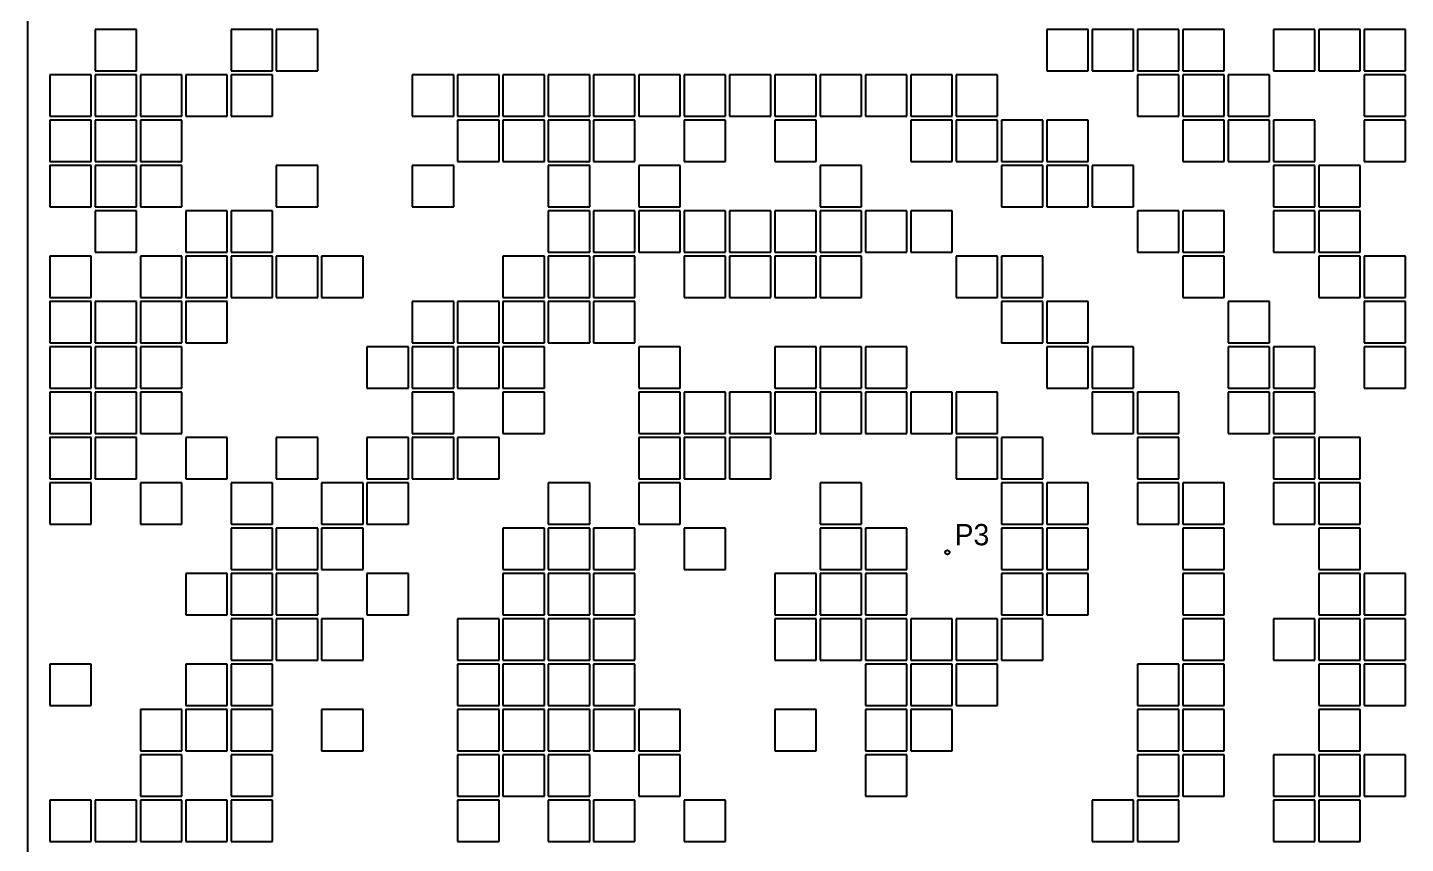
# Model space of a CAD drawing. Extents: x -326 to 326, y -269 to 269.
# Drawn here: x -194.9 to -0.3, y -153.6 to -38.4 of the extents above; entities that cross this region are included whole.
import ezdxf

# ---------------------------------------------------------------- set-up
doc = ezdxf.new("R2010")
doc.units = 0

msp = doc.modelspace()

# ---------------------------------------------------------------- linework, layer by layer
at = {"layer": 'FEEDS'}
msp.add_circle((-64.952, -112.5), 0.3, dxfattribs=at)
at = {"layer": 'PATCHES'}
for p, q in [((-179.475, -38.675), (-185.325, -38.675)), ((-185.325, -38.675), (-185.325, -44.525)), ((-179.475, -44.525), (-179.475, -38.675)), ((-160.275, -38.675), (-166.125, -38.675)), ((-166.125, -38.675), (-166.125, -44.525)), ((-160.275, -44.525), (-160.275, -38.675)), ((-153.875, -38.675), (-159.725, -38.675)), ((-159.725, -38.675), (-159.725, -44.525)), ((-153.875, -44.525), (-153.875, -38.675)), ((-45.075, -38.675), (-50.925, -38.675)), ((-50.925, -38.675), (-50.925, -44.525)), ((-45.075, -44.525), (-45.075, -38.675)), ((-38.675, -38.675), (-44.525, -38.675)), ((-44.525, -38.675), (-44.525, -44.525)), ((-38.675, -44.525), (-38.675, -38.675)), ((-32.275, -38.675), (-38.125, -38.675)), ((-38.125, -38.675), (-38.125, -44.525)), ((-32.275, -44.525), (-32.275, -38.675)), ((-25.875, -38.675), (-31.725, -38.675)), ((-31.725, -38.675), (-31.725, -44.525)), ((-25.875, -44.525), (-25.875, -38.675)), ((-13.075, -38.675), (-18.925, -38.675)), ((-18.925, -38.675), (-18.925, -44.525)), ((-13.075, -44.525), (-13.075, -38.675)), ((-6.675, -38.675), (-12.525, -38.675)), ((-12.525, -38.675), (-12.525, -44.525)), ((-6.675, -44.525), (-6.675, -38.675)), ((-0.275, -38.675), (-6.125, -38.675)), ((-6.125, -38.675), (-6.125, -44.525)), ((-0.275, -44.525), (-0.275, -38.675)), ((-185.325, -44.525), (-179.475, -44.525)), ((-166.125, -44.525), (-160.275, -44.525)), ((-159.725, -44.525), (-153.875, -44.525)), ((-50.925, -44.525), (-45.075, -44.525)), ((-44.525, -44.525), (-38.675, -44.525)), ((-38.125, -44.525), (-32.275, -44.525)), ((-31.725, -44.525), (-25.875, -44.525)), ((-18.925, -44.525), (-13.075, -44.525)), ((-12.525, -44.525), (-6.675, -44.525)), ((-6.125, -44.525), (-0.275, -44.525)), ((-185.875, -45.075), (-191.725, -45.075)), ((-191.725, -45.075), (-191.725, -50.925)), ((-185.875, -50.925), (-185.875, -45.075)), ((-179.475, -45.075), (-185.325, -45.075)), ((-185.325, -45.075), (-185.325, -50.925)), ((-179.475, -50.925), (-179.475, -45.075)), ((-173.075, -45.075), (-178.925, -45.075)), ((-178.925, -45.075), (-178.925, -50.925)), ((-173.075, -50.925), (-173.075, -45.075)), ((-166.675, -45.075), (-172.525, -45.075)), ((-172.525, -45.075), (-172.525, -50.925)), ((-166.675, -50.925), (-166.675, -45.075)), ((-160.275, -45.075), (-166.125, -45.075)), ((-166.125, -45.075), (-166.125, -50.925)), ((-160.275, -50.925), (-160.275, -45.075)), ((-134.675, -45.075), (-140.525, -45.075)), ((-140.525, -45.075), (-140.525, -50.925)), ((-134.675, -50.925), (-134.675, -45.075)), ((-128.275, -45.075), (-134.125, -45.075)), ((-134.125, -45.075), (-134.125, -50.925)), ((-128.275, -50.925), (-128.275, -45.075)), ((-121.875, -45.075), (-127.725, -45.075)), ((-127.725, -45.075), (-127.725, -50.925)), ((-121.875, -50.925), (-121.875, -45.075)), ((-115.475, -45.075), (-121.325, -45.075)), ((-121.325, -45.075), (-121.325, -50.925)), ((-115.475, -50.925), (-115.475, -45.075)), ((-109.075, -45.075), (-114.925, -45.075)), ((-114.925, -45.075), (-114.925, -50.925)), ((-109.075, -50.925), (-109.075, -45.075)), ((-102.675, -45.075), (-108.525, -45.075)), ((-108.525, -45.075), (-108.525, -50.925)), ((-102.675, -50.925), (-102.675, -45.075)), ((-96.275, -45.075), (-102.125, -45.075)), ((-102.125, -45.075), (-102.125, -50.925)), ((-96.275, -50.925), (-96.275, -45.075)), ((-89.875, -45.075), (-95.725, -45.075)), ((-95.725, -45.075), (-95.725, -50.925)), ((-89.875, -50.925), (-89.875, -45.075)), ((-83.475, -45.075), (-89.325, -45.075)), ((-89.325, -45.075), (-89.325, -50.925)), ((-83.475, -50.925), (-83.475, -45.075)), ((-77.075, -45.075), (-82.925, -45.075)), ((-82.925, -45.075), (-82.925, -50.925)), ((-77.075, -50.925), (-77.075, -45.075)), ((-70.675, -45.075), (-76.525, -45.075)), ((-76.525, -45.075), (-76.525, -50.925)), ((-70.675, -50.925), (-70.675, -45.075)), ((-64.275, -45.075), (-70.125, -45.075)), ((-70.125, -45.075), (-70.125, -50.925)), ((-64.275, -50.925), (-64.275, -45.075)), ((-57.875, -45.075), (-63.725, -45.075)), ((-63.725, -45.075), (-63.725, -50.925)), ((-57.875, -50.925), (-57.875, -45.075)), ((-32.275, -45.075), (-38.125, -45.075)), ((-38.125, -45.075), (-38.125, -50.925)), ((-32.275, -50.925), (-32.275, -45.075)), ((-25.875, -45.075), (-31.725, -45.075)), ((-31.725, -45.075), (-31.725, -50.925)), ((-25.875, -50.925), (-25.875, -45.075)), ((-19.475, -45.075), (-25.325, -45.075)), ((-25.325, -45.075), (-25.325, -50.925)), ((-19.475, -50.925), (-19.475, -45.075)), ((-0.275, -45.075), (-6.125, -45.075)), ((-6.125, -45.075), (-6.125, -50.925)), ((-0.275, -50.925), (-0.275, -45.075)), ((-191.725, -50.925), (-185.875, -50.925)), ((-185.875, -51.475), (-191.725, -51.475)), ((-191.725, -51.475), (-191.725, -57.325)), ((-185.875, -57.325), (-185.875, -51.475)), ((-185.325, -50.925), (-179.475, -50.925)), ((-179.475, -51.475), (-185.325, -51.475)), ((-185.325, -51.475), (-185.325, -57.325)), ((-179.475, -57.325), (-179.475, -51.475)), ((-178.925, -50.925), (-173.075, -50.925)), ((-173.075, -51.475), (-178.925, -51.475)), ((-178.925, -51.475), (-178.925, -57.325)), ((-173.075, -57.325), (-173.075, -51.475)), ((-172.525, -50.925), (-166.675, -50.925)), ((-166.125, -50.925), (-160.275, -50.925)), ((-140.525, -50.925), (-134.675, -50.925)), ((-134.125, -50.925), (-128.275, -50.925)), ((-128.275, -51.475), (-134.125, -51.475)), ((-134.125, -51.475), (-134.125, -57.325)), ((-128.275, -57.325), (-128.275, -51.475)), ((-127.725, -50.925), (-121.875, -50.925)), ((-121.875, -51.475), (-127.725, -51.475)), ((-127.725, -51.475), (-127.725, -57.325)), ((-121.875, -57.325), (-121.875, -51.475)), ((-121.325, -50.925), (-115.475, -50.925)), ((-115.475, -51.475), (-121.325, -51.475)), ((-121.325, -51.475), (-121.325, -57.325)), ((-115.475, -57.325), (-115.475, -51.475)), ((-114.925, -50.925), (-109.075, -50.925)), ((-109.075, -51.475), (-114.925, -51.475)), ((-114.925, -51.475), (-114.925, -57.325)), ((-109.075, -57.325), (-109.075, -51.475)), ((-108.525, -50.925), (-102.675, -50.925)), ((-102.125, -50.925), (-96.275, -50.925)), ((-96.275, -51.475), (-102.125, -51.475)), ((-102.125, -51.475), (-102.125, -57.325)), ((-96.275, -57.325), (-96.275, -51.475)), ((-95.725, -50.925), (-89.875, -50.925)), ((-89.325, -50.925), (-83.475, -50.925)), ((-83.475, -51.475), (-89.325, -51.475)), ((-89.325, -51.475), (-89.325, -57.325)), ((-83.475, -57.325), (-83.475, -51.475)), ((-82.925, -50.925), (-77.075, -50.925)), ((-76.525, -50.925), (-70.675, -50.925)), ((-70.125, -50.925), (-64.275, -50.925)), ((-64.275, -51.475), (-70.125, -51.475)), ((-70.125, -51.475), (-70.125, -57.325)), ((-64.275, -57.325), (-64.275, -51.475)), ((-63.725, -50.925), (-57.875, -50.925)), ((-57.875, -51.475), (-63.725, -51.475)), ((-63.725, -51.475), (-63.725, -57.325)), ((-57.875, -57.325), (-57.875, -51.475)), ((-51.475, -51.475), (-57.325, -51.475)), ((-57.325, -51.475), (-57.325, -57.325)), ((-51.475, -57.325), (-51.475, -51.475)), ((-45.075, -51.475), (-50.925, -51.475)), ((-50.925, -51.475), (-50.925, -57.325)), ((-45.075, -57.325), (-45.075, -51.475)), ((-38.125, -50.925), (-32.275, -50.925)), ((-31.725, -50.925), (-25.875, -50.925)), ((-25.875, -51.475), (-31.725, -51.475)), ((-31.725, -51.475), (-31.725, -57.325)), ((-25.875, -57.325), (-25.875, -51.475)), ((-25.325, -50.925), (-19.475, -50.925)), ((-19.475, -51.475), (-25.325, -51.475)), ((-25.325, -51.475), (-25.325, -57.325)), ((-19.475, -57.325), (-19.475, -51.475)), ((-13.075, -51.475), (-18.925, -51.475)), ((-18.925, -51.475), (-18.925, -57.325)), ((-13.075, -57.325), (-13.075, -51.475)), ((-6.125, -50.925), (-0.275, -50.925)), ((-0.275, -51.475), (-6.125, -51.475)), ((-6.125, -51.475), (-6.125, -57.325)), ((-0.275, -57.325), (-0.275, -51.475)), ((-191.725, -57.325), (-185.875, -57.325)), ((-185.875, -57.875), (-191.725, -57.875)), ((-191.725, -57.875), (-191.725, -63.725)), ((-185.875, -63.725), (-185.875, -57.875)), ((-185.325, -57.325), (-179.475, -57.325)), ((-179.475, -57.875), (-185.325, -57.875)), ((-185.325, -57.875), (-185.325, -63.725)), ((-179.475, -63.725), (-179.475, -57.875)), ((-178.925, -57.325), (-173.075, -57.325)), ((-173.075, -57.875), (-178.925, -57.875)), ((-178.925, -57.875), (-178.925, -63.725)), ((-173.075, -63.725), (-173.075, -57.875)), ((-153.875, -57.875), (-159.725, -57.875)), ((-159.725, -57.875), (-159.725, -63.725)), ((-153.875, -63.725), (-153.875, -57.875)), ((-134.675, -57.875), (-140.525, -57.875)), ((-140.525, -57.875), (-140.525, -63.725)), ((-134.675, -63.725), (-134.675, -57.875)), ((-134.125, -57.325), (-128.275, -57.325)), ((-127.725, -57.325), (-121.875, -57.325)), ((-121.325, -57.325), (-115.475, -57.325)), ((-115.475, -57.875), (-121.325, -57.875)), ((-121.325, -57.875), (-121.325, -63.725)), ((-115.475, -63.725), (-115.475, -57.875)), ((-114.925, -57.325), (-109.075, -57.325)), ((-102.675, -57.875), (-108.525, -57.875)), ((-108.525, -57.875), (-108.525, -63.725)), ((-102.675, -63.725), (-102.675, -57.875)), ((-102.125, -57.325), (-96.275, -57.325)), ((-89.325, -57.325), (-83.475, -57.325)), ((-77.075, -57.875), (-82.925, -57.875)), ((-82.925, -57.875), (-82.925, -63.725)), ((-77.075, -63.725), (-77.075, -57.875)), ((-70.125, -57.325), (-64.275, -57.325)), ((-63.725, -57.325), (-57.875, -57.325)), ((-57.325, -57.325), (-51.475, -57.325)), ((-51.475, -57.875), (-57.325, -57.875)), ((-57.325, -57.875), (-57.325, -63.725)), ((-51.475, -63.725), (-51.475, -57.875)), ((-50.925, -57.325), (-45.075, -57.325)), ((-45.075, -57.875), (-50.925, -57.875)), ((-50.925, -57.875), (-50.925, -63.725)), ((-45.075, -63.725), (-45.075, -57.875)), ((-38.675, -57.875), (-44.525, -57.875)), ((-44.525, -57.875), (-44.525, -63.725)), ((-38.675, -63.725), (-38.675, -57.875)), ((-31.725, -57.325), (-25.875, -57.325)), ((-25.325, -57.325), (-19.475, -57.325)), ((-18.925, -57.325), (-13.075, -57.325)), ((-13.075, -57.875), (-18.925, -57.875)), ((-18.925, -57.875), (-18.925, -63.725)), ((-13.075, -63.725), (-13.075, -57.875)), ((-6.675, -57.875), (-12.525, -57.875)), ((-12.525, -57.875), (-12.525, -63.725)), ((-6.675, -63.725), (-6.675, -57.875)), ((-6.125, -57.325), (-0.275, -57.325)), ((-191.725, -63.725), (-185.875, -63.725)), ((-185.325, -63.725), (-179.475, -63.725)), ((-178.925, -63.725), (-173.075, -63.725)), ((-159.725, -63.725), (-153.875, -63.725)), ((-140.525, -63.725), (-134.675, -63.725)), ((-121.325, -63.725), (-115.475, -63.725)), ((-108.525, -63.725), (-102.675, -63.725)), ((-82.925, -63.725), (-77.075, -63.725)), ((-57.325, -63.725), (-51.475, -63.725)), ((-50.925, -63.725), (-45.075, -63.725)), ((-44.525, -63.725), (-38.675, -63.725)), ((-18.925, -63.725), (-13.075, -63.725)), ((-12.525, -63.725), (-6.675, -63.725)), ((-179.475, -64.275), (-185.325, -64.275)), ((-185.325, -64.275), (-185.325, -70.125)), ((-179.475, -70.125), (-179.475, -64.275)), ((-166.675, -64.275), (-172.525, -64.275)), ((-172.525, -64.275), (-172.525, -70.125)), ((-166.675, -70.125), (-166.675, -64.275)), ((-160.275, -64.275), (-166.125, -64.275)), ((-166.125, -64.275), (-166.125, -70.125)), ((-160.275, -70.125), (-160.275, -64.275)), ((-115.475, -64.275), (-121.325, -64.275)), ((-121.325, -64.275), (-121.325, -70.125)), ((-115.475, -70.125), (-115.475, -64.275)), ((-109.075, -64.275), (-114.925, -64.275)), ((-114.925, -64.275), (-114.925, -70.125)), ((-109.075, -70.125), (-109.075, -64.275)), ((-102.675, -64.275), (-108.525, -64.275)), ((-108.525, -64.275), (-108.525, -70.125)), ((-102.675, -70.125), (-102.675, -64.275)), ((-96.275, -64.275), (-102.125, -64.275)), ((-102.125, -64.275), (-102.125, -70.125)), ((-96.275, -70.125), (-96.275, -64.275)), ((-89.875, -64.275), (-95.725, -64.275)), ((-95.725, -64.275), (-95.725, -70.125)), ((-89.875, -70.125), (-89.875, -64.275)), ((-83.475, -64.275), (-89.325, -64.275)), ((-89.325, -64.275), (-89.325, -70.125)), ((-83.475, -70.125), (-83.475, -64.275)), ((-77.075, -64.275), (-82.925, -64.275)), ((-82.925, -64.275), (-82.925, -70.125)), ((-77.075, -70.125), (-77.075, -64.275)), ((-70.675, -64.275), (-76.525, -64.275)), ((-76.525, -64.275), (-76.525, -70.125)), ((-70.675, -70.125), (-70.675, -64.275)), ((-64.275, -64.275), (-70.125, -64.275)), ((-70.125, -64.275), (-70.125, -70.125)), ((-64.275, -70.125), (-64.275, -64.275)), ((-32.275, -64.275), (-38.125, -64.275)), ((-38.125, -64.275), (-38.125, -70.125)), ((-32.275, -70.125), (-32.275, -64.275)), ((-25.875, -64.275), (-31.725, -64.275)), ((-31.725, -64.275), (-31.725, -70.125)), ((-25.875, -70.125), (-25.875, -64.275)), ((-13.075, -64.275), (-18.925, -64.275)), ((-18.925, -64.275), (-18.925, -70.125)), ((-13.075, -70.125), (-13.075, -64.275)), ((-6.675, -64.275), (-12.525, -64.275)), ((-12.525, -64.275), (-12.525, -70.125)), ((-6.675, -70.125), (-6.675, -64.275)), ((-185.875, -70.675), (-191.725, -70.675)), ((-191.725, -70.675), (-191.725, -76.525)), ((-185.875, -76.525), (-185.875, -70.675)), ((-185.325, -70.125), (-179.475, -70.125)), ((-173.075, -70.675), (-178.925, -70.675)), ((-178.925, -70.675), (-178.925, -76.525)), ((-173.075, -76.525), (-173.075, -70.675)), ((-172.525, -70.125), (-166.675, -70.125)), ((-166.675, -70.675), (-172.525, -70.675)), ((-172.525, -70.675), (-172.525, -76.525)), ((-166.675, -76.525), (-166.675, -70.675)), ((-166.125, -70.125), (-160.275, -70.125)), ((-160.275, -70.675), (-166.125, -70.675)), ((-166.125, -70.675), (-166.125, -76.525)), ((-160.275, -76.525), (-160.275, -70.675)), ((-153.875, -70.675), (-159.725, -70.675)), ((-159.725, -70.675), (-159.725, -76.525)), ((-153.875, -76.525), (-153.875, -70.675)), ((-147.475, -70.675), (-153.325, -70.675)), ((-153.325, -70.675), (-153.325, -76.525)), ((-147.475, -76.525), (-147.475, -70.675)), ((-121.875, -70.675), (-127.725, -70.675)), ((-127.725, -70.675), (-127.725, -76.525)), ((-121.875, -76.525), (-121.875, -70.675)), ((-121.325, -70.125), (-115.475, -70.125)), ((-115.475, -70.675), (-121.325, -70.675)), ((-121.325, -70.675), (-121.325, -76.525)), ((-115.475, -76.525), (-115.475, -70.675)), ((-114.925, -70.125), (-109.075, -70.125)), ((-109.075, -70.675), (-114.925, -70.675)), ((-114.925, -70.675), (-114.925, -76.525)), ((-109.075, -76.525), (-109.075, -70.675)), ((-108.525, -70.125), (-102.675, -70.125)), ((-102.125, -70.125), (-96.275, -70.125)), ((-96.275, -70.675), (-102.125, -70.675)), ((-102.125, -70.675), (-102.125, -76.525)), ((-96.275, -76.525), (-96.275, -70.675)), ((-95.725, -70.125), (-89.875, -70.125)), ((-89.875, -70.675), (-95.725, -70.675)), ((-95.725, -70.675), (-95.725, -76.525)), ((-89.875, -76.525), (-89.875, -70.675)), ((-89.325, -70.125), (-83.475, -70.125)), ((-83.475, -70.675), (-89.325, -70.675)), ((-89.325, -70.675), (-89.325, -76.525)), ((-83.475, -76.525), (-83.475, -70.675)), ((-82.925, -70.125), (-77.075, -70.125)), ((-77.075, -70.675), (-82.925, -70.675)), ((-82.925, -70.675), (-82.925, -76.525)), ((-77.075, -76.525), (-77.075, -70.675)), ((-76.525, -70.125), (-70.675, -70.125)), ((-70.125, -70.125), (-64.275, -70.125)), ((-57.875, -70.675), (-63.725, -70.675)), ((-63.725, -70.675), (-63.725, -76.525)), ((-57.875, -76.525), (-57.875, -70.675)), ((-51.475, -70.675), (-57.325, -70.675)), ((-57.325, -70.675), (-57.325, -76.525)), ((-51.475, -76.525), (-51.475, -70.675)), ((-38.125, -70.125), (-32.275, -70.125)), ((-31.725, -70.125), (-25.875, -70.125)), ((-25.875, -70.675), (-31.725, -70.675)), ((-31.725, -70.675), (-31.725, -76.525)), ((-25.875, -76.525), (-25.875, -70.675)), ((-18.925, -70.125), (-13.075, -70.125)), ((-12.525, -70.125), (-6.675, -70.125)), ((-6.675, -70.675), (-12.525, -70.675)), ((-12.525, -70.675), (-12.525, -76.525)), ((-6.675, -76.525), (-6.675, -70.675)), ((-0.275, -70.675), (-6.125, -70.675)), ((-6.125, -70.675), (-6.125, -76.525)), ((-0.275, -76.525), (-0.275, -70.675)), ((-191.725, -76.525), (-185.875, -76.525)), ((-185.875, -77.075), (-191.725, -77.075)), ((-191.725, -77.075), (-191.725, -82.925)), ((-185.875, -82.925), (-185.875, -77.075)), ((-179.475, -77.075), (-185.325, -77.075)), ((-185.325, -77.075), (-185.325, -82.925)), ((-179.475, -82.925), (-179.475, -77.075)), ((-178.925, -76.525), (-173.075, -76.525)), ((-173.075, -77.075), (-178.925, -77.075)), ((-178.925, -77.075), (-178.925, -82.925)), ((-173.075, -82.925), (-173.075, -77.075)), ((-172.525, -76.525), (-166.675, -76.525)), ((-166.675, -77.075), (-172.525, -77.075)), ((-172.525, -77.075), (-172.525, -82.925)), ((-166.675, -82.925), (-166.675, -77.075)), ((-166.125, -76.525), (-160.275, -76.525)), ((-159.725, -76.525), (-153.875, -76.525)), ((-153.325, -76.525), (-147.475, -76.525)), ((-134.675, -77.075), (-140.525, -77.075)), ((-140.525, -77.075), (-140.525, -82.925)), ((-134.675, -82.925), (-134.675, -77.075)), ((-128.275, -77.075), (-134.125, -77.075)), ((-134.125, -77.075), (-134.125, -82.925)), ((-128.275, -82.925), (-128.275, -77.075)), ((-127.725, -76.525), (-121.875, -76.525)), ((-121.875, -77.075), (-127.725, -77.075)), ((-127.725, -77.075), (-127.725, -82.925)), ((-121.875, -82.925), (-121.875, -77.075)), ((-121.325, -76.525), (-115.475, -76.525)), ((-115.475, -77.075), (-121.325, -77.075)), ((-121.325, -77.075), (-121.325, -82.925)), ((-115.475, -82.925), (-115.475, -77.075)), ((-114.925, -76.525), (-109.075, -76.525)), ((-109.075, -77.075), (-114.925, -77.075)), ((-114.925, -77.075), (-114.925, -82.925)), ((-109.075, -82.925), (-109.075, -77.075)), ((-102.125, -76.525), (-96.275, -76.525)), ((-95.725, -76.525), (-89.875, -76.525)), ((-89.325, -76.525), (-83.475, -76.525)), ((-82.925, -76.525), (-77.075, -76.525)), ((-63.725, -76.525), (-57.875, -76.525)), ((-57.325, -76.525), (-51.475, -76.525)), ((-51.475, -77.075), (-57.325, -77.075)), ((-57.325, -77.075), (-57.325, -82.925)), ((-51.475, -82.925), (-51.475, -77.075)), ((-45.075, -77.075), (-50.925, -77.075)), ((-50.925, -77.075), (-50.925, -82.925)), ((-45.075, -82.925), (-45.075, -77.075)), ((-31.725, -76.525), (-25.875, -76.525)), ((-19.475, -77.075), (-25.325, -77.075)), ((-25.325, -77.075), (-25.325, -82.925)), ((-19.475, -82.925), (-19.475, -77.075)), ((-12.525, -76.525), (-6.675, -76.525)), ((-6.125, -76.525), (-0.275, -76.525)), ((-0.275, -77.075), (-6.125, -77.075)), ((-6.125, -77.075), (-6.125, -82.925)), ((-0.275, -82.925), (-0.275, -77.075)), ((-191.725, -82.925), (-185.875, -82.925)), ((-185.875, -83.475), (-191.725, -83.475)), ((-191.725, -83.475), (-191.725, -89.325)), ((-185.875, -89.325), (-185.875, -83.475)), ((-185.325, -82.925), (-179.475, -82.925)), ((-179.475, -83.475), (-185.325, -83.475)), ((-185.325, -83.475), (-185.325, -89.325)), ((-179.475, -89.325), (-179.475, -83.475)), ((-178.925, -82.925), (-173.075, -82.925)), ((-173.075, -83.475), (-178.925, -83.475)), ((-178.925, -83.475), (-178.925, -89.325)), ((-173.075, -89.325), (-173.075, -83.475)), ((-172.525, -82.925), (-166.675, -82.925)), ((-141.075, -83.475), (-146.925, -83.475)), ((-146.925, -83.475), (-146.925, -89.325)), ((-141.075, -89.325), (-141.075, -83.475)), ((-140.525, -82.925), (-134.675, -82.925)), ((-134.675, -83.475), (-140.525, -83.475)), ((-140.525, -83.475), (-140.525, -89.325)), ((-134.675, -89.325), (-134.675, -83.475)), ((-134.125, -82.925), (-128.275, -82.925)), ((-128.275, -83.475), (-134.125, -83.475)), ((-134.125, -83.475), (-134.125, -89.325)), ((-128.275, -89.325), (-128.275, -83.475)), ((-127.725, -82.925), (-121.875, -82.925)), ((-121.875, -83.475), (-127.725, -83.475)), ((-127.725, -83.475), (-127.725, -89.325)), ((-121.875, -89.325), (-121.875, -83.475)), ((-121.325, -82.925), (-115.475, -82.925)), ((-114.925, -82.925), (-109.075, -82.925)), ((-102.675, -83.475), (-108.525, -83.475)), ((-108.525, -83.475), (-108.525, -89.325)), ((-102.675, -89.325), (-102.675, -83.475)), ((-83.475, -83.475), (-89.325, -83.475)), ((-89.325, -83.475), (-89.325, -89.325)), ((-83.475, -89.325), (-83.475, -83.475)), ((-77.075, -83.475), (-82.925, -83.475)), ((-82.925, -83.475), (-82.925, -89.325)), ((-77.075, -89.325), (-77.075, -83.475)), ((-70.675, -83.475), (-76.525, -83.475)), ((-76.525, -83.475), (-76.525, -89.325)), ((-70.675, -89.325), (-70.675, -83.475)), ((-57.325, -82.925), (-51.475, -82.925)), ((-50.925, -82.925), (-45.075, -82.925)), ((-45.075, -83.475), (-50.925, -83.475)), ((-50.925, -83.475), (-50.925, -89.325)), ((-45.075, -89.325), (-45.075, -83.475)), ((-38.675, -83.475), (-44.525, -83.475)), ((-44.525, -83.475), (-44.525, -89.325)), ((-38.675, -89.325), (-38.675, -83.475)), ((-25.325, -82.925), (-19.475, -82.925)), ((-19.475, -83.475), (-25.325, -83.475)), ((-25.325, -83.475), (-25.325, -89.325)), ((-19.475, -89.325), (-19.475, -83.475)), ((-13.075, -83.475), (-18.925, -83.475)), ((-18.925, -83.475), (-18.925, -89.325)), ((-13.075, -89.325), (-13.075, -83.475)), ((-6.125, -82.925), (-0.275, -82.925)), ((-0.275, -83.475), (-6.125, -83.475)), ((-6.125, -83.475), (-6.125, -89.325)), ((-0.275, -89.325), (-0.275, -83.475)), ((-191.725, -89.325), (-185.875, -89.325)), ((-185.325, -89.325), (-179.475, -89.325)), ((-178.925, -89.325), (-173.075, -89.325)), ((-146.925, -89.325), (-141.075, -89.325)), ((-140.525, -89.325), (-134.675, -89.325)), ((-134.125, -89.325), (-128.275, -89.325)), ((-127.725, -89.325), (-121.875, -89.325)), ((-108.525, -89.325), (-102.675, -89.325)), ((-89.325, -89.325), (-83.475, -89.325)), ((-82.925, -89.325), (-77.075, -89.325)), ((-76.525, -89.325), (-70.675, -89.325)), ((-50.925, -89.325), (-45.075, -89.325)), ((-44.525, -89.325), (-38.675, -89.325)), ((-25.325, -89.325), (-19.475, -89.325)), ((-18.925, -89.325), (-13.075, -89.325)), ((-6.125, -89.325), (-0.275, -89.325)), ((-185.875, -89.875), (-191.725, -89.875)), ((-191.725, -89.875), (-191.725, -95.725)), ((-185.875, -95.725), (-185.875, -89.875)), ((-179.475, -89.875), (-185.325, -89.875)), ((-185.325, -89.875), (-185.325, -95.725)), ((-179.475, -95.725), (-179.475, -89.875)), ((-173.075, -89.875), (-178.925, -89.875)), ((-178.925, -89.875), (-178.925, -95.725)), ((-173.075, -95.725), (-173.075, -89.875)), ((-134.675, -89.875), (-140.525, -89.875)), ((-140.525, -89.875), (-140.525, -95.725)), ((-134.675, -95.725), (-134.675, -89.875)), ((-121.875, -89.875), (-127.725, -89.875)), ((-127.725, -89.875), (-127.725, -95.725)), ((-121.875, -95.725), (-121.875, -89.875)), ((-102.675, -89.875), (-108.525, -89.875)), ((-108.525, -89.875), (-108.525, -95.725)), ((-102.675, -95.725), (-102.675, -89.875)), ((-96.275, -89.875), (-102.125, -89.875)), ((-102.125, -89.875), (-102.125, -95.725)), ((-96.275, -95.725), (-96.275, -89.875)), ((-89.875, -89.875), (-95.725, -89.875)), ((-95.725, -89.875), (-95.725, -95.725)), ((-89.875, -95.725), (-89.875, -89.875)), ((-83.475, -89.875), (-89.325, -89.875)), ((-89.325, -89.875), (-89.325, -95.725)), ((-83.475, -95.725), (-83.475, -89.875)), ((-77.075, -89.875), (-82.925, -89.875)), ((-82.925, -89.875), (-82.925, -95.725)), ((-77.075, -95.725), (-77.075, -89.875)), ((-70.675, -89.875), (-76.525, -89.875)), ((-76.525, -89.875), (-76.525, -95.725)), ((-70.675, -95.725), (-70.675, -89.875)), ((-64.275, -89.875), (-70.125, -89.875)), ((-70.125, -89.875), (-70.125, -95.725)), ((-64.275, -95.725), (-64.275, -89.875)), ((-57.875, -89.875), (-63.725, -89.875)), ((-63.725, -89.875), (-63.725, -95.725)), ((-57.875, -95.725), (-57.875, -89.875)), ((-38.675, -89.875), (-44.525, -89.875)), ((-44.525, -89.875), (-44.525, -95.725)), ((-38.675, -95.725), (-38.675, -89.875)), ((-32.275, -89.875), (-38.125, -89.875)), ((-38.125, -89.875), (-38.125, -95.725)), ((-32.275, -95.725), (-32.275, -89.875)), ((-19.475, -89.875), (-25.325, -89.875)), ((-25.325, -89.875), (-25.325, -95.725)), ((-19.475, -95.725), (-19.475, -89.875)), ((-13.075, -89.875), (-18.925, -89.875)), ((-18.925, -89.875), (-18.925, -95.725)), ((-13.075, -95.725), (-13.075, -89.875)), ((-191.725, -95.725), (-185.875, -95.725)), ((-185.875, -96.275), (-191.725, -96.275)), ((-191.725, -96.275), (-191.725, -102.125)), ((-185.875, -102.125), (-185.875, -96.275)), ((-185.325, -95.725), (-179.475, -95.725)), ((-179.475, -96.275), (-185.325, -96.275)), ((-185.325, -96.275), (-185.325, -102.125)), ((-179.475, -102.125), (-179.475, -96.275)), ((-178.925, -95.725), (-173.075, -95.725)), ((-166.675, -96.275), (-172.525, -96.275)), ((-172.525, -96.275), (-172.525, -102.125)), ((-166.675, -102.125), (-166.675, -96.275)), ((-153.875, -96.275), (-159.725, -96.275)), ((-159.725, -96.275), (-159.725, -102.125)), ((-153.875, -102.125), (-153.875, -96.275)), ((-141.075, -96.275), (-146.925, -96.275)), ((-146.925, -96.275), (-146.925, -102.125)), ((-141.075, -102.125), (-141.075, -96.275)), ((-140.525, -95.725), (-134.675, -95.725)), ((-134.675, -96.275), (-140.525, -96.275)), ((-140.525, -96.275), (-140.525, -102.125)), ((-134.675, -102.125), (-134.675, -96.275)), ((-128.275, -96.275), (-134.125, -96.275)), ((-134.125, -96.275), (-134.125, -102.125)), ((-128.275, -102.125), (-128.275, -96.275)), ((-127.725, -95.725), (-121.875, -95.725)), ((-108.525, -95.725), (-102.675, -95.725)), ((-102.675, -96.275), (-108.525, -96.275)), ((-108.525, -96.275), (-108.525, -102.125)), ((-102.675, -102.125), (-102.675, -96.275)), ((-102.125, -95.725), (-96.275, -95.725)), ((-96.275, -96.275), (-102.125, -96.275)), ((-102.125, -96.275), (-102.125, -102.125)), ((-96.275, -102.125), (-96.275, -96.275)), ((-95.725, -95.725), (-89.875, -95.725)), ((-89.875, -96.275), (-95.725, -96.275)), ((-95.725, -96.275), (-95.725, -102.125)), ((-89.875, -102.125), (-89.875, -96.275)), ((-89.325, -95.725), (-83.475, -95.725)), ((-82.925, -95.725), (-77.075, -95.725)), ((-76.525, -95.725), (-70.675, -95.725)), ((-70.125, -95.725), (-64.275, -95.725)), ((-63.725, -95.725), (-57.875, -95.725)), ((-57.875, -96.275), (-63.725, -96.275)), ((-63.725, -96.275), (-63.725, -102.125)), ((-57.875, -102.125), (-57.875, -96.275)), ((-51.475, -96.275), (-57.325, -96.275)), ((-57.325, -96.275), (-57.325, -102.125)), ((-51.475, -102.125), (-51.475, -96.275)), ((-44.525, -95.725), (-38.675, -95.725)), ((-38.125, -95.725), (-32.275, -95.725)), ((-32.275, -96.275), (-38.125, -96.275)), ((-38.125, -96.275), (-38.125, -102.125)), ((-32.275, -102.125), (-32.275, -96.275)), ((-25.325, -95.725), (-19.475, -95.725)), ((-18.925, -95.725), (-13.075, -95.725)), ((-13.075, -96.275), (-18.925, -96.275)), ((-18.925, -96.275), (-18.925, -102.125)), ((-13.075, -102.125), (-13.075, -96.275)), ((-6.675, -96.275), (-12.525, -96.275)), ((-12.525, -96.275), (-12.525, -102.125)), ((-6.675, -102.125), (-6.675, -96.275)), ((-191.725, -102.125), (-185.875, -102.125)), ((-185.875, -102.675), (-191.725, -102.675)), ((-191.725, -102.675), (-191.725, -108.525)), ((-185.875, -108.525), (-185.875, -102.675)), ((-185.325, -102.125), (-179.475, -102.125)), ((-173.075, -102.675), (-178.925, -102.675)), ((-178.925, -102.675), (-178.925, -108.525)), ((-173.075, -108.525), (-173.075, -102.675)), ((-172.525, -102.125), (-166.675, -102.125)), ((-160.275, -102.675), (-166.125, -102.675)), ((-166.125, -102.675), (-166.125, -108.525)), ((-160.275, -108.525), (-160.275, -102.675)), ((-159.725, -102.125), (-153.875, -102.125)), ((-147.475, -102.675), (-153.325, -102.675)), ((-153.325, -102.675), (-153.325, -108.525)), ((-147.475, -108.525), (-147.475, -102.675)), ((-146.925, -102.125), (-141.075, -102.125)), ((-141.075, -102.675), (-146.925, -102.675)), ((-146.925, -102.675), (-146.925, -108.525)), ((-141.075, -108.525), (-141.075, -102.675)), ((-140.525, -102.125), (-134.675, -102.125)), ((-134.125, -102.125), (-128.275, -102.125)), ((-115.475, -102.675), (-121.325, -102.675)), ((-121.325, -102.675), (-121.325, -108.525)), ((-115.475, -108.525), (-115.475, -102.675)), ((-108.525, -102.125), (-102.675, -102.125)), ((-102.675, -102.675), (-108.525, -102.675)), ((-108.525, -102.675), (-108.525, -108.525)), ((-102.675, -108.525), (-102.675, -102.675)), ((-102.125, -102.125), (-96.275, -102.125)), ((-95.725, -102.125), (-89.875, -102.125)), ((-77.075, -102.675), (-82.925, -102.675)), ((-82.925, -102.675), (-82.925, -108.525)), ((-77.075, -108.525), (-77.075, -102.675)), ((-63.725, -102.125), (-57.875, -102.125)), ((-57.325, -102.125), (-51.475, -102.125)), ((-51.475, -102.675), (-57.325, -102.675)), ((-57.325, -102.675), (-57.325, -108.525)), ((-51.475, -108.525), (-51.475, -102.675)), ((-45.075, -102.675), (-50.925, -102.675)), ((-50.925, -102.675), (-50.925, -108.525)), ((-45.075, -108.525), (-45.075, -102.675)), ((-38.125, -102.125), (-32.275, -102.125)), ((-32.275, -102.675), (-38.125, -102.675)), ((-38.125, -102.675), (-38.125, -108.525)), ((-32.275, -108.525), (-32.275, -102.675)), ((-25.875, -102.675), (-31.725, -102.675)), ((-31.725, -102.675), (-31.725, -108.525)), ((-25.875, -108.525), (-25.875, -102.675)), ((-18.925, -102.125), (-13.075, -102.125)), ((-13.075, -102.675), (-18.925, -102.675)), ((-18.925, -102.675), (-18.925, -108.525)), ((-13.075, -108.525), (-13.075, -102.675)), ((-12.525, -102.125), (-6.675, -102.125)), ((-6.675, -102.675), (-12.525, -102.675)), ((-12.525, -102.675), (-12.525, -108.525)), ((-6.675, -108.525), (-6.675, -102.675)), ((-191.725, -108.525), (-185.875, -108.525)), ((-178.925, -108.525), (-173.075, -108.525)), ((-166.125, -108.525), (-160.275, -108.525)), ((-153.325, -108.525), (-147.475, -108.525)), ((-146.925, -108.525), (-141.075, -108.525)), ((-121.325, -108.525), (-115.475, -108.525)), ((-108.525, -108.525), (-102.675, -108.525)), ((-82.925, -108.525), (-77.075, -108.525)), ((-57.325, -108.525), (-51.475, -108.525)), ((-50.925, -108.525), (-45.075, -108.525)), ((-38.125, -108.525), (-32.275, -108.525)), ((-31.725, -108.525), (-25.875, -108.525)), ((-18.925, -108.525), (-13.075, -108.525)), ((-12.525, -108.525), (-6.675, -108.525)), ((-160.275, -109.075), (-166.125, -109.075)), ((-166.125, -109.075), (-166.125, -114.925)), ((-160.275, -114.925), (-160.275, -109.075)), ((-153.875, -109.075), (-159.725, -109.075)), ((-159.725, -109.075), (-159.725, -114.925)), ((-153.875, -114.925), (-153.875, -109.075)), ((-147.475, -109.075), (-153.325, -109.075)), ((-153.325, -109.075), (-153.325, -114.925)), ((-147.475, -114.925), (-147.475, -109.075)), ((-121.875, -109.075), (-127.725, -109.075)), ((-127.725, -109.075), (-127.725, -114.925)), ((-121.875, -114.925), (-121.875, -109.075)), ((-115.475, -109.075), (-121.325, -109.075)), ((-121.325, -109.075), (-121.325, -114.925)), ((-115.475, -114.925), (-115.475, -109.075)), ((-109.075, -109.075), (-114.925, -109.075)), ((-114.925, -109.075), (-114.925, -114.925)), ((-109.075, -114.925), (-109.075, -109.075)), ((-96.275, -109.075), (-102.125, -109.075)), ((-102.125, -109.075), (-102.125, -114.925)), ((-96.275, -114.925), (-96.275, -109.075)), ((-77.075, -109.075), (-82.925, -109.075)), ((-82.925, -109.075), (-82.925, -114.925)), ((-77.075, -114.925), (-77.075, -109.075)), ((-70.675, -109.075), (-76.525, -109.075)), ((-76.525, -109.075), (-76.525, -114.925)), ((-70.675, -114.925), (-70.675, -109.075)), ((-51.475, -109.075), (-57.325, -109.075)), ((-57.325, -109.075), (-57.325, -114.925)), ((-51.475, -114.925), (-51.475, -109.075)), ((-45.075, -109.075), (-50.925, -109.075)), ((-50.925, -109.075), (-50.925, -114.925)), ((-45.075, -114.925), (-45.075, -109.075)), ((-25.875, -109.075), (-31.725, -109.075)), ((-31.725, -109.075), (-31.725, -114.925)), ((-25.875, -114.925), (-25.875, -109.075)), ((-6.675, -109.075), (-12.525, -109.075)), ((-12.525, -109.075), (-12.525, -114.925)), ((-6.675, -114.925), (-6.675, -109.075)), ((-166.675, -115.475), (-172.525, -115.475)), ((-172.525, -115.475), (-172.525, -121.325)), ((-166.675, -121.325), (-166.675, -115.475)), ((-166.125, -114.925), (-160.275, -114.925)), ((-160.275, -115.475), (-166.125, -115.475)), ((-166.125, -115.475), (-166.125, -121.325)), ((-160.275, -121.325), (-160.275, -115.475)), ((-159.725, -114.925), (-153.875, -114.925)), ((-153.875, -115.475), (-159.725, -115.475)), ((-159.725, -115.475), (-159.725, -121.325)), ((-153.875, -121.325), (-153.875, -115.475)), ((-153.325, -114.925), (-147.475, -114.925)), ((-141.075, -115.475), (-146.925, -115.475)), ((-146.925, -115.475), (-146.925, -121.325)), ((-141.075, -121.325), (-141.075, -115.475)), ((-127.725, -114.925), (-121.875, -114.925)), ((-121.875, -115.475), (-127.725, -115.475)), ((-127.725, -115.475), (-127.725, -121.325)), ((-121.875, -121.325), (-121.875, -115.475)), ((-121.325, -114.925), (-115.475, -114.925)), ((-115.475, -115.475), (-121.325, -115.475)), ((-121.325, -115.475), (-121.325, -121.325)), ((-115.475, -121.325), (-115.475, -115.475)), ((-114.925, -114.925), (-109.075, -114.925)), ((-109.075, -115.475), (-114.925, -115.475)), ((-114.925, -115.475), (-114.925, -121.325)), ((-109.075, -121.325), (-109.075, -115.475)), ((-102.125, -114.925), (-96.275, -114.925)), ((-83.475, -115.475), (-89.325, -115.475)), ((-89.325, -115.475), (-89.325, -121.325)), ((-83.475, -121.325), (-83.475, -115.475)), ((-82.925, -114.925), (-77.075, -114.925)), ((-77.075, -115.475), (-82.925, -115.475)), ((-82.925, -115.475), (-82.925, -121.325)), ((-77.075, -121.325), (-77.075, -115.475)), ((-76.525, -114.925), (-70.675, -114.925)), ((-70.675, -115.475), (-76.525, -115.475)), ((-76.525, -115.475), (-76.525, -121.325)), ((-70.675, -121.325), (-70.675, -115.475)), ((-57.325, -114.925), (-51.475, -114.925)), ((-51.475, -115.475), (-57.325, -115.475)), ((-57.325, -115.475), (-57.325, -121.325)), ((-51.475, -121.325), (-51.475, -115.475)), ((-50.925, -114.925), (-45.075, -114.925)), ((-45.075, -115.475), (-50.925, -115.475)), ((-50.925, -115.475), (-50.925, -121.325)), ((-45.075, -121.325), (-45.075, -115.475)), ((-31.725, -114.925), (-25.875, -114.925)), ((-25.875, -115.475), (-31.725, -115.475)), ((-31.725, -115.475), (-31.725, -121.325)), ((-25.875, -121.325), (-25.875, -115.475)), ((-12.525, -114.925), (-6.675, -114.925)), ((-6.675, -115.475), (-12.525, -115.475)), ((-12.525, -115.475), (-12.525, -121.325)), ((-6.675, -121.325), (-6.675, -115.475)), ((-0.275, -115.475), (-6.125, -115.475)), ((-6.125, -115.475), (-6.125, -121.325)), ((-0.275, -121.325), (-0.275, -115.475)), ((-172.525, -121.325), (-166.675, -121.325)), ((-166.125, -121.325), (-160.275, -121.325)), ((-160.275, -121.875), (-166.125, -121.875)), ((-166.125, -121.875), (-166.125, -127.725)), ((-160.275, -127.725), (-160.275, -121.875)), ((-159.725, -121.325), (-153.875, -121.325)), ((-153.875, -121.875), (-159.725, -121.875)), ((-159.725, -121.875), (-159.725, -127.725)), ((-153.875, -127.725), (-153.875, -121.875)), ((-147.475, -121.875), (-153.325, -121.875)), ((-153.325, -121.875), (-153.325, -127.725)), ((-147.475, -127.725), (-147.475, -121.875)), ((-146.925, -121.325), (-141.075, -121.325)), ((-128.275, -121.875), (-134.125, -121.875)), ((-134.125, -121.875), (-134.125, -127.725)), ((-128.275, -127.725), (-128.275, -121.875)), ((-127.725, -121.325), (-121.875, -121.325)), ((-121.875, -121.875), (-127.725, -121.875)), ((-127.725, -121.875), (-127.725, -127.725)), ((-121.875, -127.725), (-121.875, -121.875)), ((-121.325, -121.325), (-115.475, -121.325)), ((-115.475, -121.875), (-121.325, -121.875)), ((-121.325, -121.875), (-121.325, -127.725)), ((-115.475, -127.725), (-115.475, -121.875)), ((-114.925, -121.325), (-109.075, -121.325)), ((-109.075, -121.875), (-114.925, -121.875)), ((-114.925, -121.875), (-114.925, -127.725)), ((-109.075, -127.725), (-109.075, -121.875)), ((-89.325, -121.325), (-83.475, -121.325)), ((-83.475, -121.875), (-89.325, -121.875)), ((-89.325, -121.875), (-89.325, -127.725)), ((-83.475, -127.725), (-83.475, -121.875)), ((-82.925, -121.325), (-77.075, -121.325)), ((-77.075, -121.875), (-82.925, -121.875)), ((-82.925, -121.875), (-82.925, -127.725)), ((-77.075, -127.725), (-77.075, -121.875)), ((-76.525, -121.325), (-70.675, -121.325)), ((-70.675, -121.875), (-76.525, -121.875)), ((-76.525, -121.875), (-76.525, -127.725)), ((-70.675, -127.725), (-70.675, -121.875)), ((-64.275, -121.875), (-70.125, -121.875)), ((-70.125, -121.875), (-70.125, -127.725)), ((-64.275, -127.725), (-64.275, -121.875)), ((-57.875, -121.875), (-63.725, -121.875)), ((-63.725, -121.875), (-63.725, -127.725)), ((-57.875, -127.725), (-57.875, -121.875)), ((-57.325, -121.325), (-51.475, -121.325)), ((-51.475, -121.875), (-57.325, -121.875)), ((-57.325, -121.875), (-57.325, -127.725)), ((-51.475, -127.725), (-51.475, -121.875)), ((-50.925, -121.325), (-45.075, -121.325)), ((-31.725, -121.325), (-25.875, -121.325)), ((-25.875, -121.875), (-31.725, -121.875)), ((-31.725, -121.875), (-31.725, -127.725)), ((-25.875, -127.725), (-25.875, -121.875)), ((-13.075, -121.875), (-18.925, -121.875)), ((-18.925, -121.875), (-18.925, -127.725)), ((-13.075, -127.725), (-13.075, -121.875)), ((-12.525, -121.325), (-6.675, -121.325)), ((-6.675, -121.875), (-12.525, -121.875)), ((-12.525, -121.875), (-12.525, -127.725)), ((-6.675, -127.725), (-6.675, -121.875)), ((-6.125, -121.325), (-0.275, -121.325)), ((-0.275, -121.875), (-6.125, -121.875)), ((-6.125, -121.875), (-6.125, -127.725)), ((-0.275, -127.725), (-0.275, -121.875)), ((-185.875, -128.275), (-191.725, -128.275)), ((-191.725, -128.275), (-191.725, -134.125)), ((-185.875, -134.125), (-185.875, -128.275)), ((-166.675, -128.275), (-172.525, -128.275)), ((-172.525, -128.275), (-172.525, -134.125)), ((-166.675, -134.125), (-166.675, -128.275)), ((-166.125, -127.725), (-160.275, -127.725)), ((-160.275, -128.275), (-166.125, -128.275)), ((-166.125, -128.275), (-166.125, -134.125)), ((-160.275, -134.125), (-160.275, -128.275)), ((-159.725, -127.725), (-153.875, -127.725)), ((-153.325, -127.725), (-147.475, -127.725)), ((-134.125, -127.725), (-128.275, -127.725)), ((-128.275, -128.275), (-134.125, -128.275)), ((-134.125, -128.275), (-134.125, -134.125)), ((-128.275, -134.125), (-128.275, -128.275)), ((-127.725, -127.725), (-121.875, -127.725)), ((-121.875, -128.275), (-127.725, -128.275)), ((-127.725, -128.275), (-127.725, -134.125)), ((-121.875, -134.125), (-121.875, -128.275)), ((-121.325, -127.725), (-115.475, -127.725)), ((-115.475, -128.275), (-121.325, -128.275)), ((-121.325, -128.275), (-121.325, -134.125)), ((-115.475, -134.125), (-115.475, -128.275)), ((-114.925, -127.725), (-109.075, -127.725)), ((-109.075, -128.275), (-114.925, -128.275)), ((-114.925, -128.275), (-114.925, -134.125)), ((-109.075, -134.125), (-109.075, -128.275)), ((-89.325, -127.725), (-83.475, -127.725)), ((-82.925, -127.725), (-77.075, -127.725)), ((-76.525, -127.725), (-70.675, -127.725)), ((-70.675, -128.275), (-76.525, -128.275)), ((-76.525, -128.275), (-76.525, -134.125)), ((-70.675, -134.125), (-70.675, -128.275)), ((-70.125, -127.725), (-64.275, -127.725)), ((-64.275, -128.275), (-70.125, -128.275)), ((-70.125, -128.275), (-70.125, -134.125)), ((-64.275, -134.125), (-64.275, -128.275)), ((-63.725, -127.725), (-57.875, -127.725)), ((-57.875, -128.275), (-63.725, -128.275)), ((-63.725, -128.275), (-63.725, -134.125)), ((-57.875, -134.125), (-57.875, -128.275)), ((-57.325, -127.725), (-51.475, -127.725)), ((-32.275, -128.275), (-38.125, -128.275)), ((-38.125, -128.275), (-38.125, -134.125)), ((-32.275, -134.125), (-32.275, -128.275)), ((-31.725, -127.725), (-25.875, -127.725)), ((-25.875, -128.275), (-31.725, -128.275)), ((-31.725, -128.275), (-31.725, -134.125)), ((-25.875, -134.125), (-25.875, -128.275)), ((-18.925, -127.725), (-13.075, -127.725)), ((-12.525, -127.725), (-6.675, -127.725)), ((-6.675, -128.275), (-12.525, -128.275)), ((-12.525, -128.275), (-12.525, -134.125)), ((-6.675, -134.125), (-6.675, -128.275)), ((-6.125, -127.725), (-0.275, -127.725)), ((-0.275, -128.275), (-6.125, -128.275)), ((-6.125, -128.275), (-6.125, -134.125)), ((-0.275, -134.125), (-0.275, -128.275)), ((-191.725, -134.125), (-185.875, -134.125)), ((-172.525, -134.125), (-166.675, -134.125)), ((-166.125, -134.125), (-160.275, -134.125)), ((-134.125, -134.125), (-128.275, -134.125)), ((-127.725, -134.125), (-121.875, -134.125)), ((-121.325, -134.125), (-115.475, -134.125)), ((-114.925, -134.125), (-109.075, -134.125)), ((-76.525, -134.125), (-70.675, -134.125)), ((-70.125, -134.125), (-64.275, -134.125)), ((-63.725, -134.125), (-57.875, -134.125)), ((-38.125, -134.125), (-32.275, -134.125)), ((-31.725, -134.125), (-25.875, -134.125)), ((-12.525, -134.125), (-6.675, -134.125)), ((-6.125, -134.125), (-0.275, -134.125)), ((-173.075, -134.675), (-178.925, -134.675)), ((-178.925, -134.675), (-178.925, -140.525)), ((-173.075, -140.525), (-173.075, -134.675)), ((-166.675, -134.675), (-172.525, -134.675)), ((-172.525, -134.675), (-172.525, -140.525)), ((-166.675, -140.525), (-166.675, -134.675)), ((-160.275, -134.675), (-166.125, -134.675)), ((-166.125, -134.675), (-166.125, -140.525)), ((-160.275, -140.525), (-160.275, -134.675)), ((-147.475, -134.675), (-153.325, -134.675)), ((-153.325, -134.675), (-153.325, -140.525)), ((-147.475, -140.525), (-147.475, -134.675)), ((-128.275, -134.675), (-134.125, -134.675)), ((-134.125, -134.675), (-134.125, -140.525)), ((-128.275, -140.525), (-128.275, -134.675)), ((-121.875, -134.675), (-127.725, -134.675)), ((-127.725, -134.675), (-127.725, -140.525)), ((-121.875, -140.525), (-121.875, -134.675)), ((-115.475, -134.675), (-121.325, -134.675)), ((-121.325, -134.675), (-121.325, -140.525)), ((-115.475, -140.525), (-115.475, -134.675)), ((-109.075, -134.675), (-114.925, -134.675)), ((-114.925, -134.675), (-114.925, -140.525)), ((-109.075, -140.525), (-109.075, -134.675)), ((-102.675, -134.675), (-108.525, -134.675)), ((-108.525, -134.675), (-108.525, -140.525)), ((-102.675, -140.525), (-102.675, -134.675)), ((-83.475, -134.675), (-89.325, -134.675)), ((-89.325, -134.675), (-89.325, -140.525)), ((-83.475, -140.525), (-83.475, -134.675)), ((-70.675, -134.675), (-76.525, -134.675)), ((-76.525, -134.675), (-76.525, -140.525)), ((-70.675, -140.525), (-70.675, -134.675)), ((-64.275, -134.675), (-70.125, -134.675)), ((-70.125, -134.675), (-70.125, -140.525)), ((-64.275, -140.525), (-64.275, -134.675)), ((-32.275, -134.675), (-38.125, -134.675)), ((-38.125, -134.675), (-38.125, -140.525)), ((-32.275, -140.525), (-32.275, -134.675)), ((-25.875, -134.675), (-31.725, -134.675)), ((-31.725, -134.675), (-31.725, -140.525)), ((-25.875, -140.525), (-25.875, -134.675)), ((-6.675, -134.675), (-12.525, -134.675)), ((-12.525, -134.675), (-12.525, -140.525)), ((-6.675, -140.525), (-6.675, -134.675)), ((-178.925, -140.525), (-173.075, -140.525)), ((-173.075, -141.075), (-178.925, -141.075)), ((-178.925, -141.075), (-178.925, -146.925)), ((-173.075, -146.925), (-173.075, -141.075)), ((-172.525, -140.525), (-166.675, -140.525)), ((-166.125, -140.525), (-160.275, -140.525)), ((-160.275, -141.075), (-166.125, -141.075)), ((-166.125, -141.075), (-166.125, -146.925)), ((-160.275, -146.925), (-160.275, -141.075)), ((-153.325, -140.525), (-147.475, -140.525)), ((-134.125, -140.525), (-128.275, -140.525)), ((-128.275, -141.075), (-134.125, -141.075)), ((-134.125, -141.075), (-134.125, -146.925)), ((-128.275, -146.925), (-128.275, -141.075)), ((-127.725, -140.525), (-121.875, -140.525)), ((-121.875, -141.075), (-127.725, -141.075)), ((-127.725, -141.075), (-127.725, -146.925)), ((-121.875, -146.925), (-121.875, -141.075)), ((-121.325, -140.525), (-115.475, -140.525)), ((-115.475, -141.075), (-121.325, -141.075)), ((-121.325, -141.075), (-121.325, -146.925)), ((-115.475, -146.925), (-115.475, -141.075)), ((-114.925, -140.525), (-109.075, -140.525)), ((-108.525, -140.525), (-102.675, -140.525)), ((-102.675, -141.075), (-108.525, -141.075)), ((-108.525, -141.075), (-108.525, -146.925)), ((-102.675, -146.925), (-102.675, -141.075)), ((-89.325, -140.525), (-83.475, -140.525)), ((-76.525, -140.525), (-70.675, -140.525)), ((-70.675, -141.075), (-76.525, -141.075)), ((-76.525, -141.075), (-76.525, -146.925)), ((-70.675, -146.925), (-70.675, -141.075)), ((-70.125, -140.525), (-64.275, -140.525)), ((-38.125, -140.525), (-32.275, -140.525)), ((-32.275, -141.075), (-38.125, -141.075)), ((-38.125, -141.075), (-38.125, -146.925)), ((-32.275, -146.925), (-32.275, -141.075)), ((-31.725, -140.525), (-25.875, -140.525)), ((-25.875, -141.075), (-31.725, -141.075)), ((-31.725, -141.075), (-31.725, -146.925)), ((-25.875, -146.925), (-25.875, -141.075)), ((-13.075, -141.075), (-18.925, -141.075)), ((-18.925, -141.075), (-18.925, -146.925)), ((-13.075, -146.925), (-13.075, -141.075)), ((-12.525, -140.525), (-6.675, -140.525)), ((-6.675, -141.075), (-12.525, -141.075)), ((-12.525, -141.075), (-12.525, -146.925)), ((-6.675, -146.925), (-6.675, -141.075)), ((-0.275, -141.075), (-6.125, -141.075)), ((-6.125, -141.075), (-6.125, -146.925)), ((-0.275, -146.925), (-0.275, -141.075)), ((-185.875, -147.475), (-191.725, -147.475)), ((-191.725, -147.475), (-191.725, -153.325)), ((-185.875, -153.325), (-185.875, -147.475)), ((-179.475, -147.475), (-185.325, -147.475)), ((-185.325, -147.475), (-185.325, -153.325)), ((-179.475, -153.325), (-179.475, -147.475)), ((-178.925, -146.925), (-173.075, -146.925)), ((-173.075, -147.475), (-178.925, -147.475)), ((-178.925, -147.475), (-178.925, -153.325)), ((-173.075, -153.325), (-173.075, -147.475)), ((-166.675, -147.475), (-172.525, -147.475)), ((-172.525, -147.475), (-172.525, -153.325)), ((-166.675, -153.325), (-166.675, -147.475)), ((-166.125, -146.925), (-160.275, -146.925)), ((-160.275, -147.475), (-166.125, -147.475)), ((-166.125, -147.475), (-166.125, -153.325)), ((-160.275, -153.325), (-160.275, -147.475)), ((-134.125, -146.925), (-128.275, -146.925)), ((-128.275, -147.475), (-134.125, -147.475)), ((-134.125, -147.475), (-134.125, -153.325)), ((-128.275, -153.325), (-128.275, -147.475)), ((-127.725, -146.925), (-121.875, -146.925)), ((-121.325, -146.925), (-115.475, -146.925)), ((-115.475, -147.475), (-121.325, -147.475)), ((-121.325, -147.475), (-121.325, -153.325)), ((-115.475, -153.325), (-115.475, -147.475)), ((-109.075, -147.475), (-114.925, -147.475)), ((-114.925, -147.475), (-114.925, -153.325)), ((-109.075, -153.325), (-109.075, -147.475)), ((-108.525, -146.925), (-102.675, -146.925)), ((-96.275, -147.475), (-102.125, -147.475)), ((-102.125, -147.475), (-102.125, -153.325)), ((-96.275, -153.325), (-96.275, -147.475)), ((-76.525, -146.925), (-70.675, -146.925)), ((-38.675, -147.475), (-44.525, -147.475)), ((-44.525, -147.475), (-44.525, -153.325)), ((-38.675, -153.325), (-38.675, -147.475)), ((-38.125, -146.925), (-32.275, -146.925)), ((-32.275, -147.475), (-38.125, -147.475)), ((-38.125, -147.475), (-38.125, -153.325)), ((-32.275, -153.325), (-32.275, -147.475)), ((-31.725, -146.925), (-25.875, -146.925)), ((-18.925, -146.925), (-13.075, -146.925)), ((-13.075, -147.475), (-18.925, -147.475)), ((-18.925, -147.475), (-18.925, -153.325)), ((-13.075, -153.325), (-13.075, -147.475)), ((-12.525, -146.925), (-6.675, -146.925)), ((-6.675, -147.475), (-12.525, -147.475)), ((-12.525, -147.475), (-12.525, -153.325)), ((-6.675, -153.325), (-6.675, -147.475)), ((-6.125, -146.925), (-0.275, -146.925)), ((-191.725, -153.325), (-185.875, -153.325)), ((-185.325, -153.325), (-179.475, -153.325)), ((-178.925, -153.325), (-173.075, -153.325)), ((-172.525, -153.325), (-166.675, -153.325)), ((-166.125, -153.325), (-160.275, -153.325)), ((-134.125, -153.325), (-128.275, -153.325)), ((-121.325, -153.325), (-115.475, -153.325)), ((-114.925, -153.325), (-109.075, -153.325)), ((-102.125, -153.325), (-96.275, -153.325)), ((-44.525, -153.325), (-38.675, -153.325)), ((-38.125, -153.325), (-32.275, -153.325)), ((-18.925, -153.325), (-13.075, -153.325)), ((-12.525, -153.325), (-6.675, -153.325))]:
    msp.add_line(p, q, dxfattribs=at)
at = {"layer": 'PORTS'}
msp.add_line((-194.856, -37.5), (-194.856, -187.5), dxfattribs=at)

# ---------------------------------------------------------------- texts
at = {"layer": 'FEEDS'}
msp.add_text('P3', height=3, dxfattribs=at).set_placement((-63.952, -111.5))

doc.saveas('drawing.dxf')
